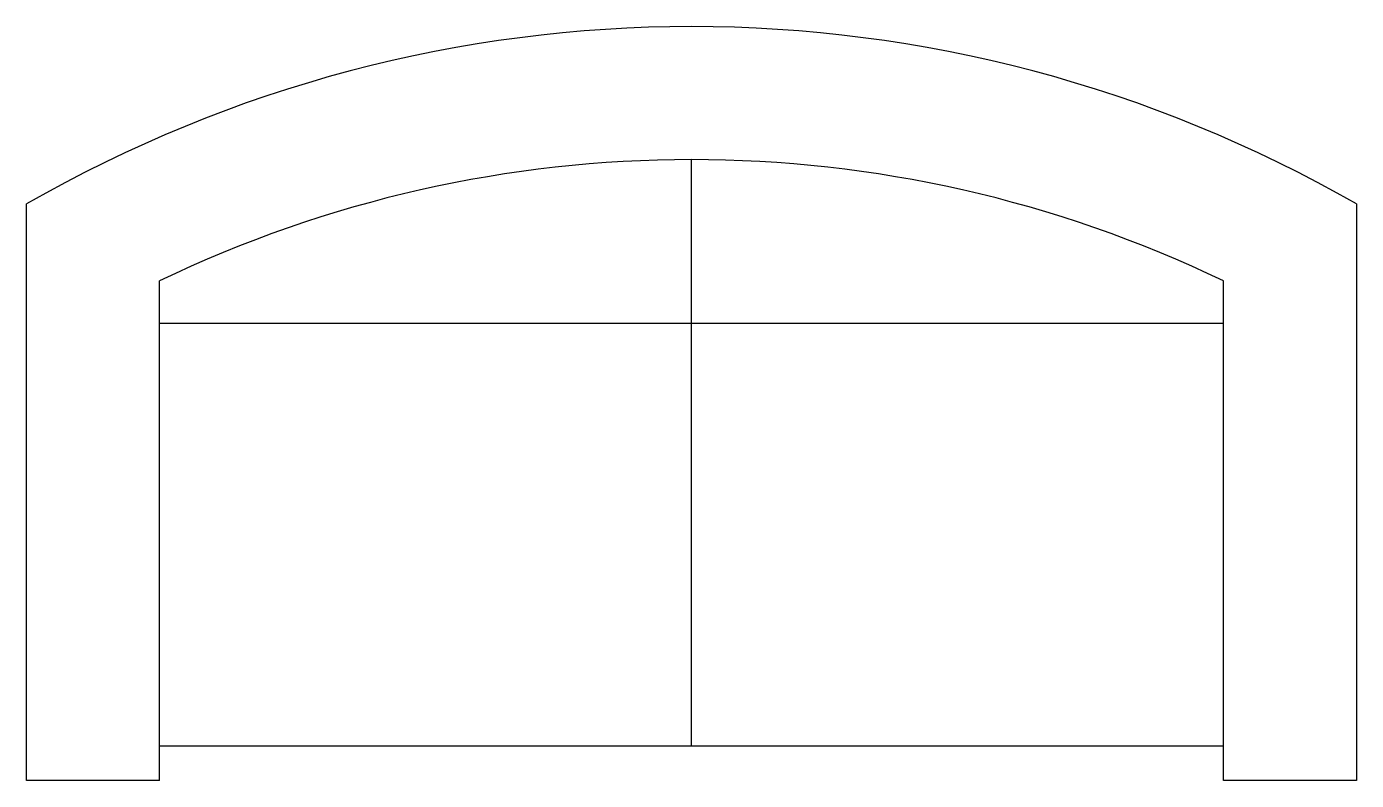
# Model space of a CAD drawing. Header units: inches. Extents: x -30 to 30, y -34 to 0.
import ezdxf

# ---------------------------------------------------------------- set-up
doc = ezdxf.new("R2010")
doc.units = ezdxf.units.IN
doc.header["$MEASUREMENT"] = 0

msp = doc.modelspace()

# ---------------------------------------------------------------- linework, layer by layer
at = {"linetype": 'Continuous'}
for p, q in [((0, -32.44198), (0, -5.99998)), ((-24, -33.99998), (-24, -11.46958)), ((24.00004, -33.99998), (24.00004, -11.46958)), ((-23.9998, -13.38178), (23.99986, -13.38178)), ((-24, -32.44198), (24.00004, -32.44198))]:
    msp.add_line(p, q, dxfattribs=at)
for points in [[(-24, -33.99998), (-30, -33.99998), (-30, -7.99998)], [(30.00004, -7.99998), (30.00004, -33.99998), (24.00004, -33.99998)]]:
    msp.add_lwpolyline(points, dxfattribs=at)
for centre, radius, start, end in [((0, -60.24998), 60.24998, 60.13715, 119.8628), ((0, -61.38438), 55.38444, 64.32083, 115.6792)]:
    msp.add_arc(centre, radius, start, end, dxfattribs=at)

doc.saveas('drawing.dxf')
